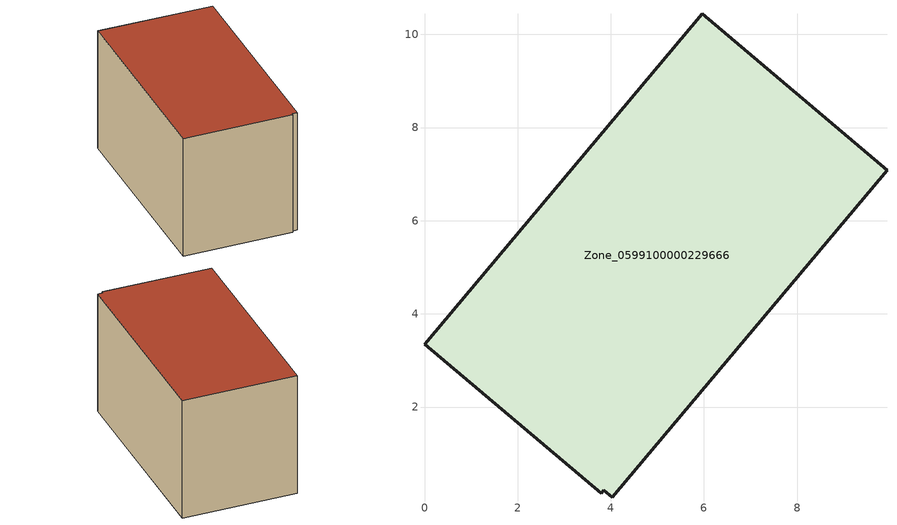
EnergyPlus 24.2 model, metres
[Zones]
Zone_0599100000229666
 floor ground (C_G): 4.03,0.07 3.85,0.22 3.79,0.15 0,3.35 5.96,10.44 9.93,7.09 z0.06
 wall outside (C_F): 9.93,7.09 5.96,10.44 0,3.35 3.79,0.15 3.85,0.22 4.03,0.07 9.93,7.09 z0.06:5.81
 roof outside (C_R): 3.85,0.22 4.03,0.07 9.93,7.09 5.96,10.44 0,3.35 3.79,0.15 z5.81
[BUILDING]
Pand.0599100000229666: North Axis=0; Terrain=City; Loads Convergence Tolerance Value=0.04; Temperature Convergence Tolerance Value=0.4; Solar Distribution=FullExterior; Maximum Number of Warmup Days=25; Minimum Number of Warmup Days=1
[Site:Location]
Rotterdam.The.Hague.AP_ZH_NLD Design_Conditions: Latitude=51.96; Longitude=4.45; Time Zone=1; Elevation=-4.5
[SITE:GROUNDTEMPERATURE:BUILDINGSURFACE]
18, 18, 18, 18, 18, 18, 18, 18, 18, 18, 18, 18
[MATERIAL] Thermal Absorptance=0.9; Solar Absorptance=0.7; Visible Absorptance=0.7
Name | Roughness | Thickness | Conductivity | Density | Specific Heat
G.TI.1946-1964 | MediumSmooth | 0.15 | 1 | 540 | 1210
F.TI.1946-1964 | Rough | 0.3 | 0.857143 | 1920 | 840
R.TI.1946-1964 | MediumRough | 0.2 | 0.277778 | 1500 | 1000
[CONSTRUCTION]
C_G: G.TI.1946-1964
C_F: F.TI.1946-1964
C_R: R.TI.1946-1964
[ZONE]
Zone_0599100000229666: Type=1; Multiplier=1; Ceiling Height=Autocalculate; Volume=Autocalculate; Floor Area=autocalculate; Part of Total Floor Area=Yes
[ZONEINFILTRATION:DESIGNFLOWRATE]
Infil_Zone_0599100000229666: Zone or ZoneList or Space or SpaceList=Zone_0599100000229666; Schedule=AlwaysOn; Design Flow Rate Calculation Method=Flow/Area; Flow Rate per Floor Area=0.003; Constant Term Coefficient=1; Temperature Term Coefficient=0; Velocity Term Coefficient=0; Velocity Squared Term Coefficient=0
[HVACTEMPLATE:ZONE:IDEALLOADSAIRSYSTEM]
Zone_0599100000229666: Maximum Heating Supply Air Temperature=50; Minimum Cooling Supply Air Temperature=13; Maximum Heating Supply Air Humidity Ratio=0.0156; Minimum Cooling Supply Air Humidity Ratio=0.0077; Heating Limit=NoLimit; Cooling Limit=NoLimit; Dehumidification Control Type=ConstantSensibleHeatRatio; Cooling Sensible Heat Ratio=0.7; Dehumidification Setpoint=60; Humidification Control Type=None; Humidification Setpoint=30; Outdoor Air Method=None; Outdoor Air Flow Rate per Person=0.00944; Outdoor Air Flow Rate per Zone Floor Area=0; Outdoor Air Flow Rate per Zone=0; Demand Controlled Ventilation Type=None; Outdoor Air Economizer Type=NoEconomizer; Heat Recovery Type=None; Sensible Heat Recovery Effectiveness=0.7; Latent Heat Recovery Effectiveness=0.65
[ZONECONTROL:THERMOSTAT]
ThermostatControl_Zone_0599100000229666: Zone or ZoneList=Zone_0599100000229666; Control Type Schedule=DualSetpointControlType; Control 1=Thermostat_Zone_0599100000229666; Temperature Difference Between Cutout And Setpoint=0
[THERMOSTATSETPOINT:DUALSETPOINT]
Thermostat_Zone_0599100000229666: Heating Setpoint Temperature Schedule=HeatingSetpoint_Zone_0599100000229666; Cooling Setpoint Temperature Schedule=CoolingSetpoint_Zone_0599100000229666
[SCHEDULE:COMPACT]
HeatingSetpoint_Zone_0599100000229666: Through: 12/31, For: AllDays, Until: 24:00, 21
CoolingSetpoint_Zone_0599100000229666: Through: 12/31, For: AllDays, Until: 24:00, 24
DualSetpointControlType: Through: 12/31, For: AllDays, Until: 24:00, 4
AlwaysOn: Through: 12/31, For: AllDays, Until: 24:00, 1
